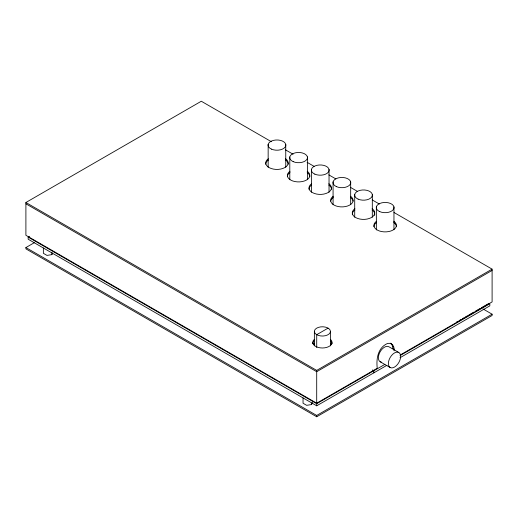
<?xml version="1.0" encoding="UTF-8"?>
<svg xmlns="http://www.w3.org/2000/svg" width="518" height="518" viewBox="0 0 518 518"><rect width="100%" height="100%" fill="white"/><g stroke="black" fill="none" stroke-linecap="round" stroke-linejoin="round"><path stroke-width="0.78" d="M34.285 242.715L25.9 247.559L25.9 248.867L316.705 416.763L492.1 315.501L492.1 314.193L482.99 308.929M393.984 350.809C395.228 345.843 390.196 340.974 385.619 344.425C377.531 349.313 376.21 359.673 377.246 368.253L316.705 403.185L25.9 235.289L25.9 202.499L201.295 101.237L271.367 141.692M316.705 416.763L316.705 415.449L492.1 314.193M400.466 354.843L492.1 301.923L492.1 269.133L316.705 370.396L316.705 403.185M43.363 248.012L43.363 253.315L46.97 255.4L51.897 254.636L52.558 253.211M303.043 397.941L303.043 403.244L306.65 405.322L311.577 404.564L312.568 402.428M386.907 365.313L316.705 405.808L28.173 239.225L28.173 237.127L29.571 236.318M328.075 328.134L316.718 334.693L316.718 347.513M492.1 270.441L316.705 371.704L25.9 203.807M456.293 322.241L457.692 321.438M459.09 320.629L461.188 319.418M462.587 318.609L463.986 317.799M465.384 316.99L467.489 315.779M468.887 314.97L473.782 312.147M475.181 311.337L480.082 308.508M481.481 307.698L488.474 303.665M28.173 237.127L316.705 403.71L384.842 364.407M400.019 355.639L489.827 303.762L489.827 305.86L400.019 357.737M285.379 149.786L293.091 154.234M307.103 162.328L314.115 166.375M328.826 174.87L335.832 178.911M350.55 187.412L357.556 191.453M372.274 199.954L379.28 203.995M393.997 212.49L492.1 269.133M391.53 343.835L390.397 343.181L392.864 345.072M391.725 344.412L392.566 346.264L393.699 346.918M393.984 349.255L392.851 348.601L392.566 346.264M398.834 352.499A8.676 5.012 -60 0 0 388.571 361.603A8.676 5.012 -60 0 0 396.082 365.935A8.676 5.012 -60 0 0 398.834 352.499L388.837 346.73A8.676 5.012 -60 0 0 379.636 352.739A8.676 5.012 -60 0 0 381.436 362.147M380.16 361.752L390.158 367.527M372.448 369.943L373.854 370.752L373.854 372.85M25.9 202.499L316.705 370.396M25.9 247.559L316.705 415.449M393.958 206.896L393.958 229.694M376.359 206.896L376.359 229.947M372.312 194.399L372.312 217.204M354.713 194.399L354.713 217.204M350.673 181.909L350.673 204.707M333.074 181.909L333.074 204.707M330.432 331.41A8.035 4.636 0 0 1 318.382 335.424A8.035 4.636 0 0 1 318.382 327.395A8.035 4.636 0 0 1 330.432 331.41L330.432 345.843M329.034 169.412L329.034 192.217M316.705 403.71L316.705 405.808M314.368 331.41L314.368 345.843A8.035 4.636 0 0 1 314.64 344.638M311.577 403.043L311.577 404.564M311.435 169.412L311.435 192.217M307.394 156.922L307.394 179.72M289.795 156.922L289.795 179.72M285.755 144.425L285.755 167.23M268.156 144.425L268.156 167.23M51.897 252.363L51.897 254.636M312.762 343.738A9.641 5.562 0 0 1 314.05 340.961M330.743 340.961A9.641 5.562 0 0 1 332.038 343.738M373.912 226.716A11.247 6.494 0 0 1 376.541 222.539M393.771 222.539A11.247 6.494 0 0 1 396.399 226.716M372.131 210.049A11.247 6.494 0 0 1 374.592 215.352M352.272 214.219A11.247 6.494 0 0 1 354.901 210.049M330.672 201.165A11.247 6.494 0 0 1 333.262 197.552M350.492 197.552A11.247 6.494 0 0 1 353.082 201.165M308.993 189.232A11.247 6.494 0 0 1 311.622 185.062M328.846 185.062A11.247 6.494 0 0 1 331.481 189.232M287.348 176.742A11.247 6.494 0 0 1 289.983 172.565M307.206 172.565A11.247 6.494 0 0 1 309.842 176.742M265.708 164.245A11.247 6.494 0 0 1 268.343 160.068M285.567 160.068A11.247 6.494 0 0 1 288.202 164.245M285.567 158.761A11.247 6.494 0 0 1 284.673 167.657A11.247 6.494 0 0 1 269.237 167.657A11.247 6.494 0 0 1 268.343 158.761M307.206 171.251A11.247 6.494 0 0 1 306.313 180.147A11.247 6.494 0 0 1 290.876 180.147A11.247 6.494 0 0 1 289.983 171.251M350.492 196.244A11.247 6.494 0 0 1 349.592 205.134A11.247 6.494 0 0 1 334.155 205.134A11.247 6.494 0 0 1 333.262 196.244M372.131 208.735A11.247 6.494 0 0 1 371.231 217.631A11.247 6.494 0 0 1 355.801 217.631A11.247 6.494 0 0 1 354.901 208.735M328.846 183.748A11.247 6.494 0 0 1 327.952 192.644A11.247 6.494 0 0 1 312.516 192.644A11.247 6.494 0 0 1 311.622 183.748M330.743 339.646A9.641 5.562 0 0 1 322.397 347.992A9.641 5.562 0 0 1 314.05 339.646M393.771 221.231A11.247 6.494 0 0 1 392.877 230.128A11.247 6.494 0 0 1 377.441 230.128A11.247 6.494 0 0 1 376.541 221.231M313.396 344.451A9.318 5.381 0 0 1 314.329 343.149M330.465 343.149A9.318 5.381 0 0 1 331.397 344.451M379.752 211.629A8.877 5.122 0 0 0 393.958 208.236A8.877 5.122 0 0 0 381.76 202.829A8.877 5.122 0 0 0 379.752 211.629M358.113 199.132A8.877 5.122 0 0 0 372.312 195.739A8.877 5.122 0 0 0 360.12 190.339A8.877 5.122 0 0 0 358.113 199.132M336.473 186.642A8.877 5.122 0 0 0 350.673 183.242A8.877 5.122 0 0 0 338.481 177.842A8.877 5.122 0 0 0 336.473 186.642M314.834 174.145A8.877 5.122 0 0 0 329.034 170.752A8.877 5.122 0 0 0 316.841 165.346A8.877 5.122 0 0 0 314.834 174.145M293.194 161.655A8.877 5.122 0 0 0 307.394 158.255A8.877 5.122 0 0 0 295.202 152.855A8.877 5.122 0 0 0 293.194 161.655M271.555 149.158A8.877 5.122 0 0 0 285.755 145.765A8.877 5.122 0 0 0 273.562 140.359A8.877 5.122 0 0 0 271.555 149.158"/></g></svg>
